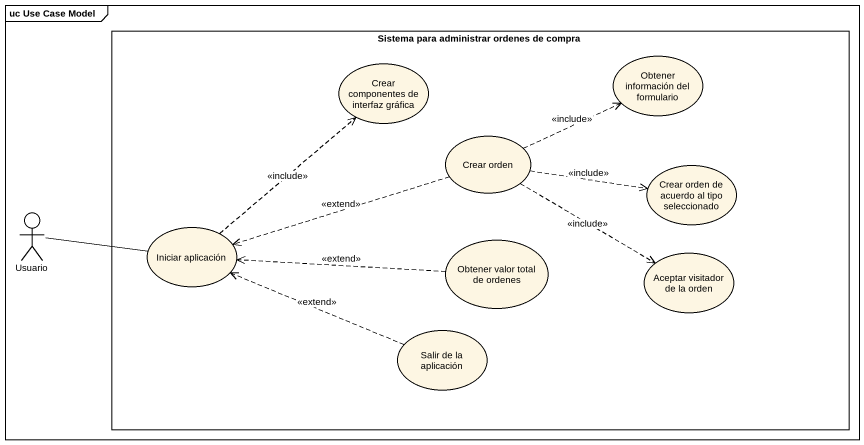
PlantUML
@startuml
mainframe uc Use Case Model
rectangle "Sistema para administrar ordenes de compra" as Sistema_para_administrar {
  usecase "Crear componentes de interfaz gráfica" as Crear_componentes_de
  usecase "Obtener información del formulario" as Obtener_información_del
  usecase "Crear orden" as Crear_orden
  usecase "Crear orden de acuerdo al tipo seleccionado" as Crear_orden_de_acuerdo_al
  usecase "Iniciar aplicación" as Iniciar_aplicación
  usecase "Obtener valor total de ordenes" as Obtener_valor_total_de
  usecase "Aceptar visitador de la orden" as Aceptar_visitador_de_la
  usecase "Salir de la aplicación" as Salir_de_la_aplicación
}
actor Usuario
Crear_orden .right.> Obtener_información_del : <<include>>
Crear_orden .right.> Crear_orden_de_acuerdo_al : <<include>>
Crear_orden .left.> Iniciar_aplicación : <<extend>>
Crear_orden .right.> Aceptar_visitador_de_la : <<include>>
Usuario -right- Iniciar_aplicación
Iniciar_aplicación .up.> Crear_componentes_de : <<include>>
Obtener_valor_total_de .left.> Iniciar_aplicación : <<extend>>
Salir_de_la_aplicación .left.> Iniciar_aplicación : <<extend>>
@enduml
